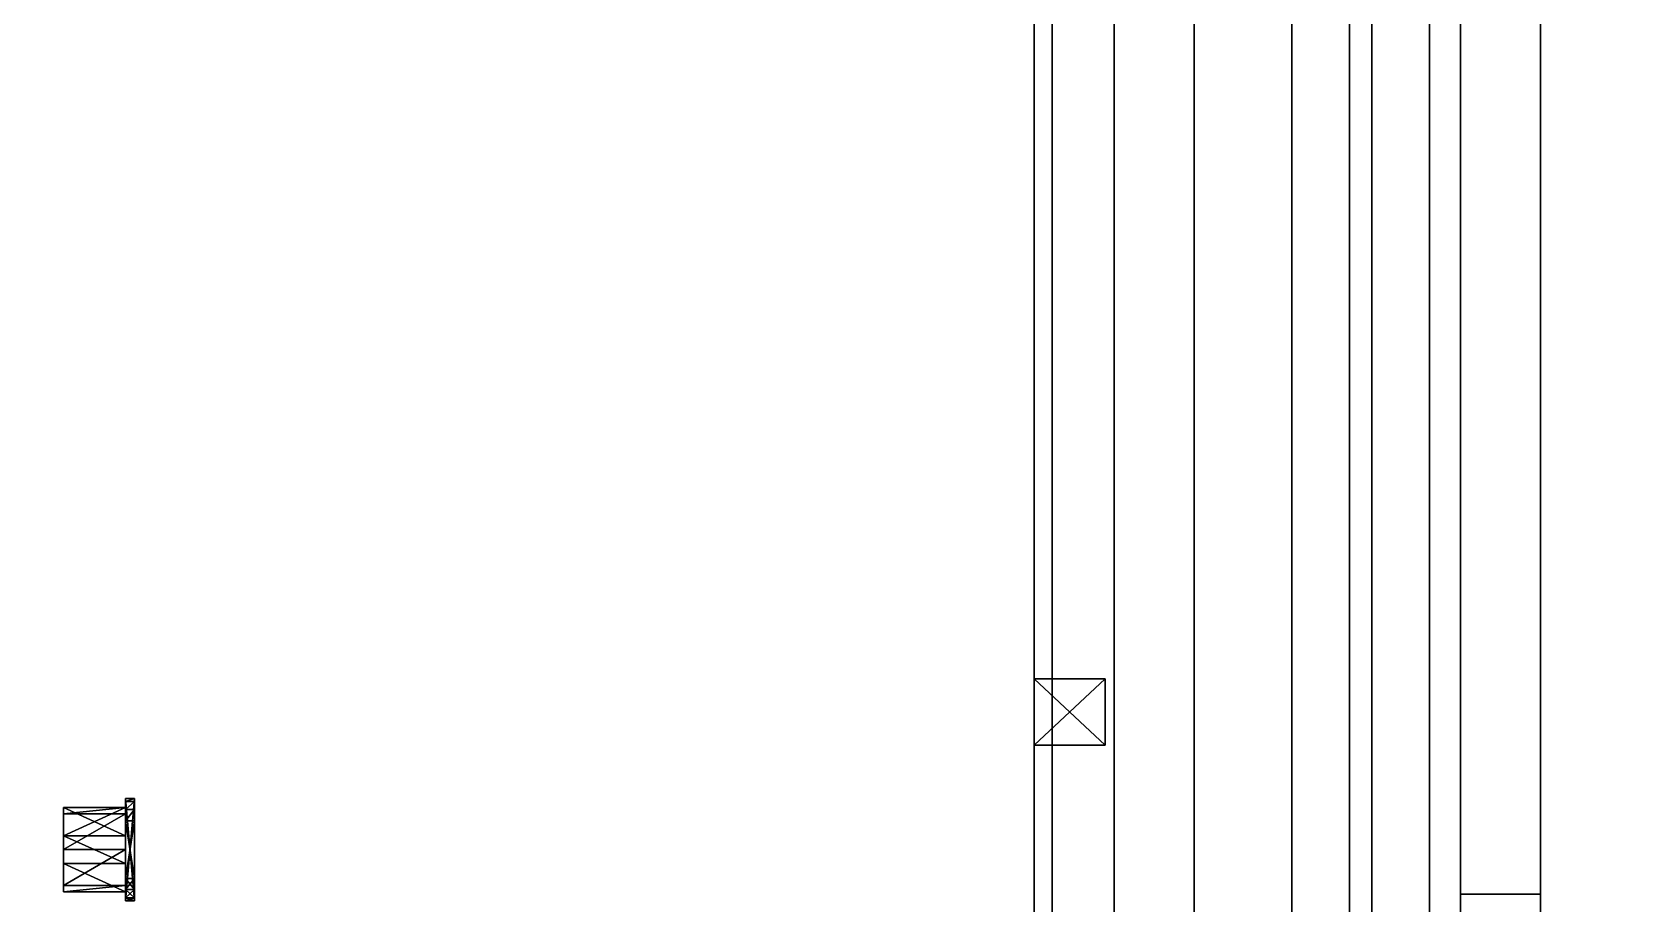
# Model space of a CAD drawing. Extents: x -100 to 4856, y -100 to 4830.
# Drawn here: x 248.2 to 608.6, y 1847.2 to 2043.7 of the extents above; entities that cross this region are included whole.
import ezdxf

# ---------------------------------------------------------------- set-up
doc = ezdxf.new("R2010")
doc.units = 0
for name, color, linetype in [('LAYER0', 7, 'CONTINUOUS'), ('LAYER148', 7, 'CONTINUOUS'), ('LAYER152', 7, 'CONTINUOUS'), ('LAYER163', 7, 'CONTINUOUS'), ('LAYER216', 7, 'CONTINUOUS'), ('LAYER225', 7, 'CONTINUOUS'), ('LAYER244', 7, 'CONTINUOUS'), ('LAYER253', 7, 'CONTINUOUS'), ('LAYER382', 9, 'CONTINUOUS'), ('LAYER433', 7, 'CONTINUOUS'), ('LAYER435', 7, 'CONTINUOUS'), ('LAYER438', 253, 'CONTINUOUS'), ('LAYER445', 7, 'CONTINUOUS'), ('LAYER458', 7, 'CONTINUOUS'), ('LAYER460', 7, 'CONTINUOUS'), ('LAYER463', 253, 'CONTINUOUS'), ('LAYER470', 7, 'CONTINUOUS'), ('LAYER483', 7, 'CONTINUOUS'), ('LAYER485', 7, 'CONTINUOUS'), ('LAYER488', 253, 'CONTINUOUS'), ('LAYER495', 7, 'CONTINUOUS'), ('LAYER508', 7, 'CONTINUOUS'), ('LAYER510', 7, 'CONTINUOUS'), ('LAYER513', 253, 'CONTINUOUS'), ('LAYER520', 7, 'CONTINUOUS'), ('LAYER640', 9, 'CONTINUOUS'), ('LAYER698', 9, 'CONTINUOUS')]:
    doc.layers.add(name, color=color, linetype=linetype)

msp = doc.modelspace()

# ---------------------------------------------------------------- linework, layer by layer
at = {"layer": 'LAYER0', "invisible_edges": 1}
for points in [[(4856, 4830, -5), (-100, -100, -5), (-100, 4830, -5), (4856, 4830, -5)], [(-100, -100, -5), (4856, 4830, -5), (4856, -100, -5), (-100, -100, -5)], [(4856, -100), (-100, 4830), (-100, -100), (4856, -100)], [(-100, 4830), (4856, -100), (4856, 4830), (-100, 4830)]]:
    msp.add_3dface(points, dxfattribs=at)
at = {"layer": 'LAYER148', "invisible_edges": 1}
for points in [[(20, 2238, 80), (570, 1458, 80), (20, 1458, 80), (20, 2238, 80)], [(570, 1458, 80), (20, 2238, 80), (570, 2238, 80), (570, 1458, 80)], [(570, 2238, 98), (20, 1458, 98), (570, 1458, 98), (570, 2238, 98)], [(20, 1458, 98), (570, 2238, 98), (20, 2238, 98), (20, 1458, 98)], [(570, 2238, 98), (570, 1458, 80), (570, 2238, 80), (570, 2238, 98)], [(570, 1458, 80), (570, 2238, 98), (570, 1458, 98), (570, 1458, 80)]]:
    msp.add_3dface(points, dxfattribs=at)
at = {"layer": 'LAYER152', "invisible_edges": 1}
for points in [[(532, 2238, 80), (532, 1458), (532, 1458, 80), (532, 2238, 80)], [(532, 1458), (532, 2238, 80), (532, 2238), (532, 1458)], [(550, 2238), (532, 1458), (532, 2238), (550, 2238)], [(532, 1458), (550, 2238), (550, 1458), (532, 1458)], [(550, 1458, 80), (532, 2238, 80), (532, 1458, 80), (550, 1458, 80)], [(532, 2238, 80), (550, 1458, 80), (550, 2238, 80), (532, 2238, 80)], [(550, 2238), (550, 1458, 80), (550, 1458), (550, 2238)], [(550, 1458, 80), (550, 2238), (550, 2238, 80), (550, 1458, 80)]]:
    msp.add_3dface(points, dxfattribs=at)
at = {"layer": 'LAYER163', "invisible_edges": 1}
for points in [[(20, 1458, 2539), (570, 2238, 2539), (20, 2238, 2539), (20, 1458, 2539)], [(570, 2238, 2539), (20, 1458, 2539), (570, 1458, 2539), (570, 2238, 2539)], [(570, 1458, 2521), (20, 2238, 2521), (570, 2238, 2521), (570, 1458, 2521)], [(20, 2238, 2521), (570, 1458, 2521), (20, 1458, 2521), (20, 2238, 2521)], [(570, 1458, 2521), (570, 2238, 2539), (570, 1458, 2539), (570, 1458, 2521)], [(570, 2238, 2539), (570, 1458, 2521), (570, 2238, 2521), (570, 2238, 2539)]]:
    msp.add_3dface(points, dxfattribs=at)
at = {"layer": 'LAYER216', "invisible_edges": 1}
for points in [[(44.6, 1458, 1984), (510, 2238, 1984), (44.6, 2238, 1984), (44.6, 1458, 1984)], [(510, 2238, 1984), (44.6, 1458, 1984), (510, 1458, 1984), (510, 2238, 1984)], [(510, 1458, 1966), (44.6, 2238, 1966), (510, 2238, 1966), (510, 1458, 1966)], [(44.6, 2238, 1966), (510, 1458, 1966), (44.6, 1458, 1966), (44.6, 2238, 1966)], [(510, 1458, 1966), (510, 2238, 1984), (510, 1458, 1984), (510, 1458, 1966)], [(510, 2238, 1984), (510, 1458, 1966), (510, 2238, 1966), (510, 2238, 1984)]]:
    msp.add_3dface(points, dxfattribs=at)
at = {"layer": 'LAYER225'}
for points in [[(269.3, 1848, 1995), (269.3, 1871, 1979), (269.3, 1871, 1995), (269.3, 1848, 1995)], [(269.3, 1848, 1979), (269.3, 1871, 1979), (269.3, 1848, 1995), (269.3, 1848, 1979)], [(271.29, 1871, 1995), (269.3, 1848, 1995), (271.29, 1848, 1995), (271.29, 1871, 1995)], [(269.3, 1871, 1995), (269.3, 1848, 1995), (271.29, 1871, 1995), (269.3, 1871, 1995)], [(271.29, 1871, 1979), (269.3, 1871, 1995), (271.29, 1871, 1995), (271.29, 1871, 1979)], [(269.3, 1871, 1979), (269.3, 1871, 1995), (271.29, 1871, 1979), (269.3, 1871, 1979)], [(269.3, 1871, 1995), (271.29, 1871, 1979), (269.3, 1871, 1979), (269.3, 1871, 1995)], [(271.29, 1871, 1995), (271.29, 1871, 1979), (269.3, 1871, 1995), (271.29, 1871, 1995)], [(271.29, 1848, 1995), (269.3, 1871, 1995), (271.29, 1871, 1995), (271.29, 1848, 1995)], [(269.3, 1848, 1995), (269.3, 1871, 1995), (271.29, 1848, 1995), (269.3, 1848, 1995)], [(269.3, 1870.33, 1976.5), (271.29, 1871, 1979), (271.29, 1870.33, 1976.5), (269.3, 1870.33, 1976.5)], [(269.3, 1871, 1979), (271.29, 1871, 1979), (269.3, 1870.33, 1976.5), (269.3, 1871, 1979)], [(269.3, 1848, 1979), (269.3, 1871, 1995), (269.3, 1871, 1979), (269.3, 1848, 1979)], [(269.3, 1848, 1995), (269.3, 1871, 1995), (269.3, 1848, 1979), (269.3, 1848, 1995)], [(269.3, 1848.67, 1976.5), (269.3, 1871, 1979), (269.3, 1870.33, 1976.5), (269.3, 1848.67, 1976.5)], [(269.3, 1848, 1979), (269.3, 1871, 1979), (269.3, 1848.67, 1976.5), (269.3, 1848, 1979)], [(269.3, 1870.33, 1976.5), (269.3, 1848, 1979), (269.3, 1871, 1979), (269.3, 1870.33, 1976.5)], [(271.29, 1871, 1979), (269.3, 1870.33, 1976.5), (271.29, 1870.33, 1976.5), (271.29, 1871, 1979)], [(269.3, 1871, 1979), (269.3, 1870.33, 1976.5), (271.29, 1871, 1979), (269.3, 1871, 1979)], [(271.29, 1848, 1995), (271.29, 1871, 1979), (271.29, 1871, 1995), (271.29, 1848, 1995)], [(271.29, 1848, 1979), (271.29, 1871, 1979), (271.29, 1848, 1995), (271.29, 1848, 1979)], [(271.29, 1871, 1979), (271.29, 1848, 1995), (271.29, 1848, 1979), (271.29, 1871, 1979)], [(271.29, 1871, 1995), (271.29, 1848, 1995), (271.29, 1871, 1979), (271.29, 1871, 1995)], [(271.29, 1871, 1979), (271.29, 1848.67, 1976.5), (271.29, 1870.33, 1976.5), (271.29, 1871, 1979)], [(271.29, 1848, 1979), (271.29, 1848.67, 1976.5), (271.29, 1871, 1979), (271.29, 1848, 1979)], [(271.29, 1870.33, 1976.5), (271.29, 1848, 1979), (271.29, 1871, 1979), (271.29, 1870.33, 1976.5)], [(255.3, 1867.583, 1979.613), (269.3, 1869.018, 1988.569), (269.3, 1867.583, 1979.613), (255.3, 1867.583, 1979.613)], [(255.3, 1869.018, 1988.569), (269.3, 1869.018, 1988.569), (255.3, 1867.583, 1979.613), (255.3, 1869.018, 1988.569)], [(255.3, 1859.5, 1995), (255.3, 1869.018, 1988.569), (255.3, 1859.5, 1988.5), (255.3, 1859.5, 1995)], [(255.3, 1862.623, 1995), (255.3, 1869.018, 1988.569), (255.3, 1859.5, 1995), (255.3, 1862.623, 1995)], [(269.3, 1869.018, 1988.569), (255.3, 1862.623, 1995), (269.3, 1862.623, 1995), (269.3, 1869.018, 1988.569)], [(255.3, 1869.018, 1988.569), (255.3, 1862.623, 1995), (269.3, 1869.018, 1988.569), (255.3, 1869.018, 1988.569)], [(255.3, 1869.018, 1988.569), (255.3, 1867.583, 1979.613), (255.3, 1859.5, 1988.5), (255.3, 1869.018, 1988.569)], [(269.3, 1869.018, 1988.569), (255.3, 1867.583, 1979.613), (269.3, 1867.583, 1979.613), (269.3, 1869.018, 1988.569)], [(255.3, 1869.018, 1988.569), (255.3, 1867.583, 1979.613), (269.3, 1869.018, 1988.569), (255.3, 1869.018, 1988.569)], [(269.3, 1862.623, 1995), (255.3, 1869.018, 1988.569), (269.3, 1869.018, 1988.569), (269.3, 1862.623, 1995)], [(255.3, 1862.623, 1995), (255.3, 1869.018, 1988.569), (269.3, 1862.623, 1995), (255.3, 1862.623, 1995)], [(255.3, 1869.018, 1988.569), (255.3, 1867.583, 1979.613), (255.3, 1859.5, 1988.5), (255.3, 1869.018, 1988.569)], [(255.3, 1859.5, 1995), (255.3, 1869.018, 1988.569), (255.3, 1859.5, 1988.5), (255.3, 1859.5, 1995)], [(255.3, 1862.623, 1995), (255.3, 1869.018, 1988.569), (255.3, 1859.5, 1995), (255.3, 1862.623, 1995)], [(255.3, 1859.5, 1982), (255.3, 1867.583, 1979.613), (255.3, 1859.5, 1975.5), (255.3, 1859.5, 1982)], [(255.3, 1859.5, 1975.5), (269.3, 1867.583, 1979.613), (269.3, 1859.5, 1975.5), (255.3, 1859.5, 1975.5)], [(255.3, 1867.583, 1979.613), (269.3, 1867.583, 1979.613), (255.3, 1859.5, 1975.5), (255.3, 1867.583, 1979.613)], [(255.3, 1859.5, 1988.5), (255.3, 1867.583, 1979.613), (255.3, 1859.5, 1982), (255.3, 1859.5, 1988.5)], [(269.3, 1867.583, 1979.613), (255.3, 1859.5, 1975.5), (269.3, 1859.5, 1975.5), (269.3, 1867.583, 1979.613)], [(255.3, 1867.583, 1979.613), (255.3, 1859.5, 1975.5), (269.3, 1867.583, 1979.613), (255.3, 1867.583, 1979.613)], [(255.3, 1867.583, 1979.613), (255.3, 1859.5, 1975.5), (255.3, 1859.5, 1982), (255.3, 1867.583, 1979.613)], [(255.3, 1859.5, 1988.5), (255.3, 1867.583, 1979.613), (255.3, 1859.5, 1982), (255.3, 1859.5, 1988.5)], [(269.3, 1868.5, 1974.67), (271.29, 1870.33, 1976.5), (271.29, 1868.5, 1974.67), (269.3, 1868.5, 1974.67)], [(269.3, 1870.33, 1976.5), (271.29, 1870.33, 1976.5), (269.3, 1868.5, 1974.67), (269.3, 1870.33, 1976.5)], [(269.3, 1850.5, 1974.67), (269.3, 1870.33, 1976.5), (269.3, 1868.5, 1974.67), (269.3, 1850.5, 1974.67)], [(269.3, 1848.67, 1976.5), (269.3, 1870.33, 1976.5), (269.3, 1850.5, 1974.67), (269.3, 1848.67, 1976.5)], [(269.3, 1848.67, 1976.5), (269.3, 1848, 1979), (269.3, 1870.33, 1976.5), (269.3, 1848.67, 1976.5)], [(269.3, 1868.5, 1974.67), (269.3, 1848.67, 1976.5), (269.3, 1870.33, 1976.5), (269.3, 1868.5, 1974.67)], [(271.29, 1870.33, 1976.5), (269.3, 1868.5, 1974.67), (271.29, 1868.5, 1974.67), (271.29, 1870.33, 1976.5)], [(269.3, 1870.33, 1976.5), (269.3, 1868.5, 1974.67), (271.29, 1870.33, 1976.5), (269.3, 1870.33, 1976.5)], [(269.3, 1866, 1974), (271.29, 1868.5, 1974.67), (271.29, 1866, 1974), (269.3, 1866, 1974)], [(269.3, 1868.5, 1974.67), (271.29, 1868.5, 1974.67), (269.3, 1866, 1974), (269.3, 1868.5, 1974.67)], [(269.3, 1853, 1974), (269.3, 1868.5, 1974.67), (269.3, 1866, 1974), (269.3, 1853, 1974)], [(269.3, 1850.5, 1974.67), (269.3, 1868.5, 1974.67), (269.3, 1853, 1974), (269.3, 1850.5, 1974.67)], [(269.3, 1850.5, 1974.67), (269.3, 1848.67, 1976.5), (269.3, 1868.5, 1974.67), (269.3, 1850.5, 1974.67)], [(269.3, 1866, 1974), (269.3, 1850.5, 1974.67), (269.3, 1868.5, 1974.67), (269.3, 1866, 1974)], [(271.29, 1868.5, 1974.67), (269.3, 1866, 1974), (271.29, 1866, 1974), (271.29, 1868.5, 1974.67)], [(269.3, 1868.5, 1974.67), (269.3, 1866, 1974), (271.29, 1868.5, 1974.67), (269.3, 1868.5, 1974.67)], [(271.29, 1870.33, 1976.5), (271.29, 1848.67, 1976.5), (271.29, 1868.5, 1974.67), (271.29, 1870.33, 1976.5)], [(271.29, 1848.67, 1976.5), (271.29, 1848, 1979), (271.29, 1870.33, 1976.5), (271.29, 1848.67, 1976.5)], [(271.29, 1868.5, 1974.67), (271.29, 1848.67, 1976.5), (271.29, 1870.33, 1976.5), (271.29, 1868.5, 1974.67)], [(271.29, 1868.5, 1974.67), (271.29, 1848.67, 1976.5), (271.29, 1850.5, 1974.67), (271.29, 1868.5, 1974.67)], [(271.29, 1868.5, 1974.67), (271.29, 1850.5, 1974.67), (271.29, 1866, 1974), (271.29, 1868.5, 1974.67)], [(271.29, 1850.5, 1974.67), (271.29, 1848.67, 1976.5), (271.29, 1868.5, 1974.67), (271.29, 1850.5, 1974.67)], [(271.29, 1866, 1974), (271.29, 1850.5, 1974.67), (271.29, 1868.5, 1974.67), (271.29, 1866, 1974)], [(269.3, 1853, 1974), (271.29, 1866, 1974), (269.3, 1866, 1974), (269.3, 1853, 1974)], [(271.29, 1853, 1974), (271.29, 1866, 1974), (269.3, 1853, 1974), (271.29, 1853, 1974)], [(271.29, 1853, 1974), (269.3, 1866, 1974), (271.29, 1866, 1974), (271.29, 1853, 1974)], [(269.3, 1853, 1974), (269.3, 1866, 1974), (271.29, 1853, 1974), (269.3, 1853, 1974)], [(269.3, 1853, 1974), (269.3, 1850.5, 1974.67), (269.3, 1866, 1974), (269.3, 1853, 1974)], [(271.29, 1866, 1974), (271.29, 1850.5, 1974.67), (271.29, 1853, 1974), (271.29, 1866, 1974)], [(271.29, 1853, 1974), (271.29, 1850.5, 1974.67), (271.29, 1866, 1974), (271.29, 1853, 1974)], [(255.3, 1862.623, 1995), (269.3, 1856.377, 1995), (269.3, 1862.623, 1995), (255.3, 1862.623, 1995)], [(255.3, 1856.377, 1995), (269.3, 1856.377, 1995), (255.3, 1862.623, 1995), (255.3, 1856.377, 1995)], [(269.3, 1856.377, 1995), (255.3, 1862.623, 1995), (269.3, 1862.623, 1995), (269.3, 1856.377, 1995)], [(255.3, 1856.377, 1995), (255.3, 1862.623, 1995), (269.3, 1856.377, 1995), (255.3, 1856.377, 1995)], [(271.3, 1862.42, 1984.092), (271.3, 1856.58, 1995), (271.3, 1856.58, 1984.092), (271.3, 1862.42, 1984.092)], [(271.3, 1862.42, 1995), (271.3, 1856.58, 1995), (271.3, 1862.42, 1984.092), (271.3, 1862.42, 1995)], [(255.3, 1851.417, 1979.613), (255.3, 1859.5, 1982), (255.3, 1859.5, 1975.5), (255.3, 1851.417, 1979.613)], [(255.3, 1849.982, 1988.569), (255.3, 1859.5, 1982), (255.3, 1851.417, 1979.613), (255.3, 1849.982, 1988.569)], [(255.3, 1859.5, 1988.5), (255.3, 1859.5, 1982), (255.3, 1849.982, 1988.569), (255.3, 1859.5, 1988.5)], [(255.3, 1856.377, 1995), (255.3, 1859.5, 1988.5), (255.3, 1849.982, 1988.569), (255.3, 1856.377, 1995)], [(255.3, 1859.5, 1995), (255.3, 1859.5, 1988.5), (255.3, 1856.377, 1995), (255.3, 1859.5, 1995)], [(269.3, 1859.5, 1975.5), (255.3, 1851.417, 1979.613), (255.3, 1859.5, 1975.5), (269.3, 1859.5, 1975.5)], [(269.3, 1851.417, 1979.613), (255.3, 1851.417, 1979.613), (269.3, 1859.5, 1975.5), (269.3, 1851.417, 1979.613)], [(269.3, 1859.5, 1975.5), (255.3, 1851.417, 1979.613), (269.3, 1851.417, 1979.613), (269.3, 1859.5, 1975.5)], [(255.3, 1859.5, 1975.5), (255.3, 1851.417, 1979.613), (269.3, 1859.5, 1975.5), (255.3, 1859.5, 1975.5)], [(255.3, 1851.417, 1979.613), (255.3, 1859.5, 1975.5), (255.3, 1859.5, 1982), (255.3, 1851.417, 1979.613)], [(255.3, 1859.5, 1988.5), (255.3, 1851.417, 1979.613), (255.3, 1859.5, 1982), (255.3, 1859.5, 1988.5)], [(255.3, 1849.982, 1988.569), (255.3, 1851.417, 1979.613), (255.3, 1859.5, 1988.5), (255.3, 1849.982, 1988.569)], [(255.3, 1859.5, 1995), (255.3, 1849.982, 1988.569), (255.3, 1859.5, 1988.5), (255.3, 1859.5, 1995)], [(255.3, 1856.377, 1995), (255.3, 1849.982, 1988.569), (255.3, 1859.5, 1995), (255.3, 1856.377, 1995)], [(269.3, 1849.982, 1988.569), (255.3, 1856.377, 1995), (255.3, 1849.982, 1988.569), (269.3, 1849.982, 1988.569)], [(269.3, 1856.377, 1995), (255.3, 1856.377, 1995), (269.3, 1849.982, 1988.569), (269.3, 1856.377, 1995)], [(269.3, 1849.982, 1988.569), (255.3, 1856.377, 1995), (269.3, 1856.377, 1995), (269.3, 1849.982, 1988.569)], [(255.3, 1849.982, 1988.569), (255.3, 1856.377, 1995), (269.3, 1849.982, 1988.569), (255.3, 1849.982, 1988.569)], [(271.29, 1853, 1974), (269.3, 1850.5, 1974.67), (269.3, 1853, 1974), (271.29, 1853, 1974)], [(271.29, 1850.5, 1974.67), (269.3, 1850.5, 1974.67), (271.29, 1853, 1974), (271.29, 1850.5, 1974.67)], [(271.29, 1850.5, 1974.67), (269.3, 1853, 1974), (271.29, 1853, 1974), (271.29, 1850.5, 1974.67)], [(269.3, 1850.5, 1974.67), (269.3, 1853, 1974), (271.29, 1850.5, 1974.67), (269.3, 1850.5, 1974.67)], [(269.3, 1851.417, 1979.613), (255.3, 1849.982, 1988.569), (255.3, 1851.417, 1979.613), (269.3, 1851.417, 1979.613)], [(269.3, 1849.982, 1988.569), (255.3, 1849.982, 1988.569), (269.3, 1851.417, 1979.613), (269.3, 1849.982, 1988.569)], [(269.3, 1851.417, 1979.613), (255.3, 1849.982, 1988.569), (269.3, 1849.982, 1988.569), (269.3, 1851.417, 1979.613)], [(255.3, 1851.417, 1979.613), (255.3, 1849.982, 1988.569), (269.3, 1851.417, 1979.613), (255.3, 1851.417, 1979.613)], [(271.29, 1850.5, 1974.67), (269.3, 1848.67, 1976.5), (269.3, 1850.5, 1974.67), (271.29, 1850.5, 1974.67)], [(271.29, 1848.67, 1976.5), (269.3, 1848.67, 1976.5), (271.29, 1850.5, 1974.67), (271.29, 1848.67, 1976.5)], [(271.29, 1848.67, 1976.5), (269.3, 1850.5, 1974.67), (271.29, 1850.5, 1974.67), (271.29, 1848.67, 1976.5)], [(269.3, 1848.67, 1976.5), (269.3, 1850.5, 1974.67), (271.29, 1848.67, 1976.5), (269.3, 1848.67, 1976.5)], [(271.29, 1848.67, 1976.5), (269.3, 1848, 1979), (269.3, 1848.67, 1976.5), (271.29, 1848.67, 1976.5)], [(271.29, 1848, 1979), (269.3, 1848, 1979), (271.29, 1848.67, 1976.5), (271.29, 1848, 1979)], [(271.29, 1848, 1979), (269.3, 1848.67, 1976.5), (271.29, 1848.67, 1976.5), (271.29, 1848, 1979)], [(269.3, 1848, 1979), (269.3, 1848.67, 1976.5), (271.29, 1848, 1979), (269.3, 1848, 1979)], [(269.3, 1848, 1979), (271.29, 1848, 1995), (271.29, 1848, 1979), (269.3, 1848, 1979)], [(269.3, 1848, 1995), (271.29, 1848, 1995), (269.3, 1848, 1979), (269.3, 1848, 1995)], [(271.29, 1848, 1995), (269.3, 1848, 1979), (271.29, 1848, 1979), (271.29, 1848, 1995)], [(269.3, 1848, 1995), (269.3, 1848, 1979), (271.29, 1848, 1995), (269.3, 1848, 1995)]]:
    msp.add_3dface(points, dxfattribs=at)
at = {"layer": 'LAYER244', "invisible_edges": 1}
for points in [[(44.6, 1458, 866), (510, 2238, 866), (44.6, 2238, 866), (44.6, 1458, 866)], [(510, 2238, 866), (44.6, 1458, 866), (510, 1458, 866), (510, 2238, 866)], [(510, 1458, 848), (44.6, 2238, 848), (510, 2238, 848), (510, 1458, 848)], [(44.6, 2238, 848), (510, 1458, 848), (44.6, 1458, 848), (44.6, 2238, 848)], [(510, 1458, 848), (510, 2238, 866), (510, 1458, 866), (510, 1458, 848)], [(510, 2238, 866), (510, 1458, 848), (510, 2238, 848), (510, 2238, 866)]]:
    msp.add_3dface(points, dxfattribs=at)
at = {"layer": 'LAYER253'}
for points in [[(269.3, 1848, 877), (269.3, 1871, 861), (269.3, 1871, 877), (269.3, 1848, 877)], [(269.3, 1848, 861), (269.3, 1871, 861), (269.3, 1848, 877), (269.3, 1848, 861)], [(271.29, 1871, 877), (269.3, 1848, 877), (271.29, 1848, 877), (271.29, 1871, 877)], [(269.3, 1871, 877), (269.3, 1848, 877), (271.29, 1871, 877), (269.3, 1871, 877)], [(271.29, 1871, 861), (269.3, 1871, 877), (271.29, 1871, 877), (271.29, 1871, 861)], [(269.3, 1871, 861), (269.3, 1871, 877), (271.29, 1871, 861), (269.3, 1871, 861)], [(269.3, 1871, 877), (271.29, 1871, 861), (269.3, 1871, 861), (269.3, 1871, 877)], [(271.29, 1871, 877), (271.29, 1871, 861), (269.3, 1871, 877), (271.29, 1871, 877)], [(271.29, 1848, 877), (269.3, 1871, 877), (271.29, 1871, 877), (271.29, 1848, 877)], [(269.3, 1848, 877), (269.3, 1871, 877), (271.29, 1848, 877), (269.3, 1848, 877)], [(269.3, 1870.33, 858.5), (271.29, 1871, 861), (271.29, 1870.33, 858.5), (269.3, 1870.33, 858.5)], [(269.3, 1871, 861), (271.29, 1871, 861), (269.3, 1870.33, 858.5), (269.3, 1871, 861)], [(269.3, 1848, 861), (269.3, 1871, 877), (269.3, 1871, 861), (269.3, 1848, 861)], [(269.3, 1848, 877), (269.3, 1871, 877), (269.3, 1848, 861), (269.3, 1848, 877)], [(269.3, 1848.67, 858.5), (269.3, 1871, 861), (269.3, 1870.33, 858.5), (269.3, 1848.67, 858.5)], [(269.3, 1848, 861), (269.3, 1871, 861), (269.3, 1848.67, 858.5), (269.3, 1848, 861)], [(269.3, 1870.33, 858.5), (269.3, 1848, 861), (269.3, 1871, 861), (269.3, 1870.33, 858.5)], [(271.29, 1871, 861), (269.3, 1870.33, 858.5), (271.29, 1870.33, 858.5), (271.29, 1871, 861)], [(269.3, 1871, 861), (269.3, 1870.33, 858.5), (271.29, 1871, 861), (269.3, 1871, 861)], [(271.29, 1848, 877), (271.29, 1871, 861), (271.29, 1871, 877), (271.29, 1848, 877)], [(271.29, 1848, 861), (271.29, 1871, 861), (271.29, 1848, 877), (271.29, 1848, 861)], [(271.29, 1871, 861), (271.29, 1848, 877), (271.29, 1848, 861), (271.29, 1871, 861)], [(271.29, 1871, 877), (271.29, 1848, 877), (271.29, 1871, 861), (271.29, 1871, 877)], [(271.29, 1871, 861), (271.29, 1848.67, 858.5), (271.29, 1870.33, 858.5), (271.29, 1871, 861)], [(271.29, 1848, 861), (271.29, 1848.67, 858.5), (271.29, 1871, 861), (271.29, 1848, 861)], [(271.29, 1870.33, 858.5), (271.29, 1848, 861), (271.29, 1871, 861), (271.29, 1870.33, 858.5)], [(255.3, 1867.583, 861.613), (269.3, 1869.018, 870.5686), (269.3, 1867.583, 861.613), (255.3, 1867.583, 861.613)], [(255.3, 1869.018, 870.5686), (269.3, 1869.018, 870.5686), (255.3, 1867.583, 861.613), (255.3, 1869.018, 870.5686)], [(255.3, 1859.5, 877), (255.3, 1869.018, 870.5686), (255.3, 1859.5, 870.5), (255.3, 1859.5, 877)], [(255.3, 1862.623, 877), (255.3, 1869.018, 870.5686), (255.3, 1859.5, 877), (255.3, 1862.623, 877)], [(269.3, 1869.018, 870.5686), (255.3, 1862.623, 877), (269.3, 1862.623, 877), (269.3, 1869.018, 870.5686)], [(255.3, 1869.018, 870.5686), (255.3, 1862.623, 877), (269.3, 1869.018, 870.5686), (255.3, 1869.018, 870.5686)], [(255.3, 1869.018, 870.5686), (255.3, 1867.583, 861.613), (255.3, 1859.5, 870.5), (255.3, 1869.018, 870.5686)], [(269.3, 1869.018, 870.5686), (255.3, 1867.583, 861.613), (269.3, 1867.583, 861.613), (269.3, 1869.018, 870.5686)], [(255.3, 1869.018, 870.5686), (255.3, 1867.583, 861.613), (269.3, 1869.018, 870.5686), (255.3, 1869.018, 870.5686)], [(269.3, 1862.623, 877), (255.3, 1869.018, 870.5686), (269.3, 1869.018, 870.5686), (269.3, 1862.623, 877)], [(255.3, 1862.623, 877), (255.3, 1869.018, 870.5686), (269.3, 1862.623, 877), (255.3, 1862.623, 877)], [(255.3, 1869.018, 870.5686), (255.3, 1867.583, 861.613), (255.3, 1859.5, 870.5), (255.3, 1869.018, 870.5686)], [(255.3, 1859.5, 877), (255.3, 1869.018, 870.5686), (255.3, 1859.5, 870.5), (255.3, 1859.5, 877)], [(255.3, 1862.623, 877), (255.3, 1869.018, 870.5686), (255.3, 1859.5, 877), (255.3, 1862.623, 877)], [(255.3, 1859.5, 864), (255.3, 1867.583, 861.613), (255.3, 1859.5, 857.5), (255.3, 1859.5, 864)], [(255.3, 1859.5, 857.5), (269.3, 1867.583, 861.613), (269.3, 1859.5, 857.5), (255.3, 1859.5, 857.5)], [(255.3, 1867.583, 861.613), (269.3, 1867.583, 861.613), (255.3, 1859.5, 857.5), (255.3, 1867.583, 861.613)], [(255.3, 1859.5, 870.5), (255.3, 1867.583, 861.613), (255.3, 1859.5, 864), (255.3, 1859.5, 870.5)], [(269.3, 1867.583, 861.613), (255.3, 1859.5, 857.5), (269.3, 1859.5, 857.5), (269.3, 1867.583, 861.613)], [(255.3, 1867.583, 861.613), (255.3, 1859.5, 857.5), (269.3, 1867.583, 861.613), (255.3, 1867.583, 861.613)], [(255.3, 1867.583, 861.613), (255.3, 1859.5, 857.5), (255.3, 1859.5, 864), (255.3, 1867.583, 861.613)], [(255.3, 1859.5, 870.5), (255.3, 1867.583, 861.613), (255.3, 1859.5, 864), (255.3, 1859.5, 870.5)], [(269.3, 1868.5, 856.6699), (271.29, 1870.33, 858.5), (271.29, 1868.5, 856.6699), (269.3, 1868.5, 856.6699)], [(269.3, 1870.33, 858.5), (271.29, 1870.33, 858.5), (269.3, 1868.5, 856.6699), (269.3, 1870.33, 858.5)], [(269.3, 1850.5, 856.6699), (269.3, 1870.33, 858.5), (269.3, 1868.5, 856.6699), (269.3, 1850.5, 856.6699)], [(269.3, 1848.67, 858.5), (269.3, 1870.33, 858.5), (269.3, 1850.5, 856.6699), (269.3, 1848.67, 858.5)], [(269.3, 1848.67, 858.5), (269.3, 1848, 861), (269.3, 1870.33, 858.5), (269.3, 1848.67, 858.5)], [(269.3, 1868.5, 856.6699), (269.3, 1848.67, 858.5), (269.3, 1870.33, 858.5), (269.3, 1868.5, 856.6699)], [(271.29, 1870.33, 858.5), (269.3, 1868.5, 856.6699), (271.29, 1868.5, 856.6699), (271.29, 1870.33, 858.5)], [(269.3, 1870.33, 858.5), (269.3, 1868.5, 856.6699), (271.29, 1870.33, 858.5), (269.3, 1870.33, 858.5)], [(269.3, 1866, 856), (271.29, 1868.5, 856.6699), (271.29, 1866, 856), (269.3, 1866, 856)], [(269.3, 1868.5, 856.6699), (271.29, 1868.5, 856.6699), (269.3, 1866, 856), (269.3, 1868.5, 856.6699)], [(269.3, 1853, 856), (269.3, 1868.5, 856.6699), (269.3, 1866, 856), (269.3, 1853, 856)], [(269.3, 1850.5, 856.6699), (269.3, 1868.5, 856.6699), (269.3, 1853, 856), (269.3, 1850.5, 856.6699)], [(269.3, 1850.5, 856.6699), (269.3, 1848.67, 858.5), (269.3, 1868.5, 856.6699), (269.3, 1850.5, 856.6699)], [(269.3, 1866, 856), (269.3, 1850.5, 856.6699), (269.3, 1868.5, 856.6699), (269.3, 1866, 856)], [(271.29, 1868.5, 856.6699), (269.3, 1866, 856), (271.29, 1866, 856), (271.29, 1868.5, 856.6699)], [(269.3, 1868.5, 856.6699), (269.3, 1866, 856), (271.29, 1868.5, 856.6699), (269.3, 1868.5, 856.6699)], [(271.29, 1870.33, 858.5), (271.29, 1848.67, 858.5), (271.29, 1868.5, 856.6699), (271.29, 1870.33, 858.5)], [(271.29, 1848.67, 858.5), (271.29, 1848, 861), (271.29, 1870.33, 858.5), (271.29, 1848.67, 858.5)], [(271.29, 1868.5, 856.6699), (271.29, 1848.67, 858.5), (271.29, 1870.33, 858.5), (271.29, 1868.5, 856.6699)], [(271.29, 1868.5, 856.6699), (271.29, 1848.67, 858.5), (271.29, 1850.5, 856.6699), (271.29, 1868.5, 856.6699)], [(271.29, 1868.5, 856.6699), (271.29, 1850.5, 856.6699), (271.29, 1866, 856), (271.29, 1868.5, 856.6699)], [(271.29, 1850.5, 856.6699), (271.29, 1848.67, 858.5), (271.29, 1868.5, 856.6699), (271.29, 1850.5, 856.6699)], [(271.29, 1866, 856), (271.29, 1850.5, 856.6699), (271.29, 1868.5, 856.6699), (271.29, 1866, 856)], [(269.3, 1853, 856), (271.29, 1866, 856), (269.3, 1866, 856), (269.3, 1853, 856)], [(271.29, 1853, 856), (271.29, 1866, 856), (269.3, 1853, 856), (271.29, 1853, 856)], [(271.29, 1853, 856), (269.3, 1866, 856), (271.29, 1866, 856), (271.29, 1853, 856)], [(269.3, 1853, 856), (269.3, 1866, 856), (271.29, 1853, 856), (269.3, 1853, 856)], [(269.3, 1853, 856), (269.3, 1850.5, 856.6699), (269.3, 1866, 856), (269.3, 1853, 856)], [(271.29, 1866, 856), (271.29, 1850.5, 856.6699), (271.29, 1853, 856), (271.29, 1866, 856)], [(271.29, 1853, 856), (271.29, 1850.5, 856.6699), (271.29, 1866, 856), (271.29, 1853, 856)], [(255.3, 1862.623, 877), (269.3, 1856.377, 877), (269.3, 1862.623, 877), (255.3, 1862.623, 877)], [(255.3, 1856.377, 877), (269.3, 1856.377, 877), (255.3, 1862.623, 877), (255.3, 1856.377, 877)], [(269.3, 1856.377, 877), (255.3, 1862.623, 877), (269.3, 1862.623, 877), (269.3, 1856.377, 877)], [(255.3, 1856.377, 877), (255.3, 1862.623, 877), (269.3, 1856.377, 877), (255.3, 1856.377, 877)], [(271.3, 1862.42, 866.0916), (271.3, 1856.58, 877), (271.3, 1856.58, 866.0916), (271.3, 1862.42, 866.0916)], [(271.3, 1862.42, 877), (271.3, 1856.58, 877), (271.3, 1862.42, 866.0916), (271.3, 1862.42, 877)], [(255.3, 1851.417, 861.613), (255.3, 1859.5, 864), (255.3, 1859.5, 857.5), (255.3, 1851.417, 861.613)], [(255.3, 1849.982, 870.5686), (255.3, 1859.5, 864), (255.3, 1851.417, 861.613), (255.3, 1849.982, 870.5686)], [(255.3, 1859.5, 870.5), (255.3, 1859.5, 864), (255.3, 1849.982, 870.5686), (255.3, 1859.5, 870.5)], [(255.3, 1856.377, 877), (255.3, 1859.5, 870.5), (255.3, 1849.982, 870.5686), (255.3, 1856.377, 877)], [(255.3, 1859.5, 877), (255.3, 1859.5, 870.5), (255.3, 1856.377, 877), (255.3, 1859.5, 877)], [(269.3, 1859.5, 857.5), (255.3, 1851.417, 861.613), (255.3, 1859.5, 857.5), (269.3, 1859.5, 857.5)], [(269.3, 1851.417, 861.613), (255.3, 1851.417, 861.613), (269.3, 1859.5, 857.5), (269.3, 1851.417, 861.613)], [(269.3, 1859.5, 857.5), (255.3, 1851.417, 861.613), (269.3, 1851.417, 861.613), (269.3, 1859.5, 857.5)], [(255.3, 1859.5, 857.5), (255.3, 1851.417, 861.613), (269.3, 1859.5, 857.5), (255.3, 1859.5, 857.5)], [(255.3, 1851.417, 861.613), (255.3, 1859.5, 857.5), (255.3, 1859.5, 864), (255.3, 1851.417, 861.613)], [(255.3, 1859.5, 870.5), (255.3, 1851.417, 861.613), (255.3, 1859.5, 864), (255.3, 1859.5, 870.5)], [(255.3, 1849.982, 870.5686), (255.3, 1851.417, 861.613), (255.3, 1859.5, 870.5), (255.3, 1849.982, 870.5686)], [(255.3, 1859.5, 877), (255.3, 1849.982, 870.5686), (255.3, 1859.5, 870.5), (255.3, 1859.5, 877)], [(255.3, 1856.377, 877), (255.3, 1849.982, 870.5686), (255.3, 1859.5, 877), (255.3, 1856.377, 877)], [(269.3, 1849.982, 870.5686), (255.3, 1856.377, 877), (255.3, 1849.982, 870.5686), (269.3, 1849.982, 870.5686)], [(269.3, 1856.377, 877), (255.3, 1856.377, 877), (269.3, 1849.982, 870.5686), (269.3, 1856.377, 877)], [(269.3, 1849.982, 870.5686), (255.3, 1856.377, 877), (269.3, 1856.377, 877), (269.3, 1849.982, 870.5686)], [(255.3, 1849.982, 870.5686), (255.3, 1856.377, 877), (269.3, 1849.982, 870.5686), (255.3, 1849.982, 870.5686)], [(271.29, 1853, 856), (269.3, 1850.5, 856.6699), (269.3, 1853, 856), (271.29, 1853, 856)], [(271.29, 1850.5, 856.6699), (269.3, 1850.5, 856.6699), (271.29, 1853, 856), (271.29, 1850.5, 856.6699)], [(271.29, 1850.5, 856.6699), (269.3, 1853, 856), (271.29, 1853, 856), (271.29, 1850.5, 856.6699)], [(269.3, 1850.5, 856.6699), (269.3, 1853, 856), (271.29, 1850.5, 856.6699), (269.3, 1850.5, 856.6699)], [(269.3, 1851.417, 861.613), (255.3, 1849.982, 870.5686), (255.3, 1851.417, 861.613), (269.3, 1851.417, 861.613)], [(269.3, 1849.982, 870.5686), (255.3, 1849.982, 870.5686), (269.3, 1851.417, 861.613), (269.3, 1849.982, 870.5686)], [(269.3, 1851.417, 861.613), (255.3, 1849.982, 870.5686), (269.3, 1849.982, 870.5686), (269.3, 1851.417, 861.613)], [(255.3, 1851.417, 861.613), (255.3, 1849.982, 870.5686), (269.3, 1851.417, 861.613), (255.3, 1851.417, 861.613)], [(271.29, 1850.5, 856.6699), (269.3, 1848.67, 858.5), (269.3, 1850.5, 856.6699), (271.29, 1850.5, 856.6699)], [(271.29, 1848.67, 858.5), (269.3, 1848.67, 858.5), (271.29, 1850.5, 856.6699), (271.29, 1848.67, 858.5)], [(271.29, 1848.67, 858.5), (269.3, 1850.5, 856.6699), (271.29, 1850.5, 856.6699), (271.29, 1848.67, 858.5)], [(269.3, 1848.67, 858.5), (269.3, 1850.5, 856.6699), (271.29, 1848.67, 858.5), (269.3, 1848.67, 858.5)], [(271.29, 1848.67, 858.5), (269.3, 1848, 861), (269.3, 1848.67, 858.5), (271.29, 1848.67, 858.5)], [(271.29, 1848, 861), (269.3, 1848, 861), (271.29, 1848.67, 858.5), (271.29, 1848, 861)], [(271.29, 1848, 861), (269.3, 1848.67, 858.5), (271.29, 1848.67, 858.5), (271.29, 1848, 861)], [(269.3, 1848, 861), (269.3, 1848.67, 858.5), (271.29, 1848, 861), (269.3, 1848, 861)], [(269.3, 1848, 861), (271.29, 1848, 877), (271.29, 1848, 861), (269.3, 1848, 861)], [(269.3, 1848, 877), (271.29, 1848, 877), (269.3, 1848, 861), (269.3, 1848, 877)], [(271.29, 1848, 877), (269.3, 1848, 861), (271.29, 1848, 861), (271.29, 1848, 877)], [(269.3, 1848, 877), (269.3, 1848, 861), (271.29, 1848, 877), (269.3, 1848, 877)]]:
    msp.add_3dface(points, dxfattribs=at)
at = {"layer": 'LAYER382', "invisible_edges": 1}
for points in [[(570, 1849.5, 2537), (570, 2245.5, 83), (570, 1849.5, 83), (570, 1849.5, 2537)], [(570, 2245.5, 83), (570, 1849.5, 2537), (570, 2245.5, 2537), (570, 2245.5, 83)], [(588, 1849.5, 83), (570, 2245.5, 83), (588, 2245.5, 83), (588, 1849.5, 83)], [(570, 2245.5, 83), (588, 1849.5, 83), (570, 1849.5, 83), (570, 2245.5, 83)], [(570, 1849.5, 2537), (588, 2245.5, 2537), (570, 2245.5, 2537), (570, 1849.5, 2537)], [(588, 2245.5, 2537), (570, 1849.5, 2537), (588, 1849.5, 2537), (588, 2245.5, 2537)], [(588, 2245.5, 2537), (588, 1849.5, 83), (588, 2245.5, 83), (588, 2245.5, 2537)], [(588, 1849.5, 83), (588, 2245.5, 2537), (588, 1849.5, 2537), (588, 1849.5, 83)], [(588, 1849.5, 83), (570, 1849.5, 2537), (570, 1849.5, 83), (588, 1849.5, 83)], [(570, 1849.5, 2537), (588, 1849.5, 83), (588, 1849.5, 2537), (570, 1849.5, 2537)]]:
    msp.add_3dface(points, dxfattribs=at)
at = {"layer": 'LAYER433', "invisible_edges": 1}
for points in [[(492, 1496, 259.75), (492, 2200, 101), (492, 1496, 101), (492, 1496, 259.75)], [(492, 2200, 101), (492, 1496, 259.75), (492, 2200, 259.75), (492, 2200, 101)], [(510, 1496, 101), (492, 2200, 101), (510, 2200, 101), (510, 1496, 101)], [(492, 2200, 101), (510, 1496, 101), (492, 1496, 101), (492, 2200, 101)], [(492, 1496, 259.75), (510, 2200, 259.75), (492, 2200, 259.75), (492, 1496, 259.75)], [(510, 2200, 259.75), (492, 1496, 259.75), (510, 1496, 259.75), (510, 2200, 259.75)], [(510, 2200, 259.75), (510, 1496, 101), (510, 2200, 101), (510, 2200, 259.75)], [(510, 1496, 101), (510, 2200, 259.75), (510, 1496, 259.75), (510, 1496, 101)]]:
    msp.add_3dface(points, dxfattribs=at)
at = {"layer": 'LAYER435', "invisible_edges": 1}
for points in [[(474, 1525, 108), (492, 2171, 108), (492, 1525, 108), (474, 1525, 108)], [(492, 2171, 108), (474, 1525, 108), (474, 2171, 108), (492, 2171, 108)], [(474, 2171, 237.75), (492, 1525, 237.75), (492, 2171, 237.75), (474, 2171, 237.75)], [(492, 1525, 237.75), (474, 2171, 237.75), (474, 1525, 237.75), (492, 1525, 237.75)], [(474, 1525, 108), (474, 2171, 237.75), (474, 2171, 108), (474, 1525, 108)], [(474, 2171, 237.75), (474, 1525, 108), (474, 1525, 237.75), (474, 2171, 237.75)], [(492, 1525, 237.75), (492, 2171, 108), (492, 2171, 237.75), (492, 1525, 237.75)], [(492, 2171, 108), (492, 1525, 237.75), (492, 1525, 108), (492, 2171, 108)]]:
    msp.add_3dface(points, dxfattribs=at)
at = {"layer": 'LAYER438'}
for points in [[(490, 1898, 157.875), (490, 1883, 157.875), (474, 1898, 157.875), (490, 1898, 157.875)], [(474, 1898, 157.875), (490, 1883, 157.875), (474, 1883, 157.875), (474, 1898, 157.875)], [(474, 1898, 157.875), (474, 1883, 157.875), (474, 1898, 172.875), (474, 1898, 157.875)], [(474, 1898, 172.875), (474, 1883, 157.875), (474, 1883, 172.875), (474, 1898, 172.875)], [(474, 1898, 172.875), (474, 1883, 172.875), (490, 1898, 172.875), (474, 1898, 172.875)], [(490, 1898, 172.875), (474, 1883, 172.875), (490, 1883, 172.875), (490, 1898, 172.875)], [(474, 1898, 157.875), (474, 1898, 172.875), (490, 1898, 157.875), (474, 1898, 157.875)], [(490, 1898, 157.875), (474, 1898, 172.875), (490, 1898, 172.875), (490, 1898, 157.875)], [(490, 1898, 157.875), (490, 1898, 172.875), (490, 1883, 157.875), (490, 1898, 157.875)], [(490, 1883, 157.875), (490, 1898, 172.875), (490, 1883, 172.875), (490, 1883, 157.875)], [(490, 1883, 157.875), (490, 1883, 172.875), (474, 1883, 157.875), (490, 1883, 157.875)], [(474, 1883, 157.875), (490, 1883, 172.875), (474, 1883, 172.875), (474, 1883, 157.875)]]:
    msp.add_3dface(points, dxfattribs=at)
at = {"layer": 'LAYER445', "invisible_edges": 1}
for points in [[(106, 2175, 121.5), (478, 1521, 121.5), (106, 1521, 121.5), (106, 2175, 121.5)], [(478, 1521, 121.5), (106, 2175, 121.5), (478, 2175, 121.5), (478, 1521, 121.5)], [(478, 2175, 127.5), (106, 1521, 127.5), (478, 1521, 127.5), (478, 2175, 127.5)], [(106, 1521, 127.5), (478, 2175, 127.5), (106, 2175, 127.5), (106, 1521, 127.5)], [(478, 2175, 127.5), (478, 1521, 121.5), (478, 2175, 121.5), (478, 2175, 127.5)], [(478, 1521, 121.5), (478, 2175, 127.5), (478, 1521, 127.5), (478, 1521, 121.5)]]:
    msp.add_3dface(points, dxfattribs=at)
at = {"layer": 'LAYER458', "invisible_edges": 1}
for points in [[(492, 1496, 446.5), (492, 2200, 287.75), (492, 1496, 287.75), (492, 1496, 446.5)], [(492, 2200, 287.75), (492, 1496, 446.5), (492, 2200, 446.5), (492, 2200, 287.75)], [(510, 1496, 287.75), (492, 2200, 287.75), (510, 2200, 287.75), (510, 1496, 287.75)], [(492, 2200, 287.75), (510, 1496, 287.75), (492, 1496, 287.75), (492, 2200, 287.75)], [(492, 1496, 446.5), (510, 2200, 446.5), (492, 2200, 446.5), (492, 1496, 446.5)], [(510, 2200, 446.5), (492, 1496, 446.5), (510, 1496, 446.5), (510, 2200, 446.5)], [(510, 2200, 446.5), (510, 1496, 287.75), (510, 2200, 287.75), (510, 2200, 446.5)], [(510, 1496, 287.75), (510, 2200, 446.5), (510, 1496, 446.5), (510, 1496, 287.75)]]:
    msp.add_3dface(points, dxfattribs=at)
at = {"layer": 'LAYER460', "invisible_edges": 1}
for points in [[(474, 1525, 294.75), (492, 2171, 294.75), (492, 1525, 294.75), (474, 1525, 294.75)], [(492, 2171, 294.75), (474, 1525, 294.75), (474, 2171, 294.75), (492, 2171, 294.75)], [(474, 2171, 424.5), (492, 1525, 424.5), (492, 2171, 424.5), (474, 2171, 424.5)], [(492, 1525, 424.5), (474, 2171, 424.5), (474, 1525, 424.5), (492, 1525, 424.5)], [(474, 1525, 294.75), (474, 2171, 424.5), (474, 2171, 294.75), (474, 1525, 294.75)], [(474, 2171, 424.5), (474, 1525, 294.75), (474, 1525, 424.5), (474, 2171, 424.5)], [(492, 1525, 424.5), (492, 2171, 294.75), (492, 2171, 424.5), (492, 1525, 424.5)], [(492, 2171, 294.75), (492, 1525, 424.5), (492, 1525, 294.75), (492, 2171, 294.75)]]:
    msp.add_3dface(points, dxfattribs=at)
at = {"layer": 'LAYER463'}
for points in [[(490, 1898, 344.625), (490, 1883, 344.625), (474, 1898, 344.625), (490, 1898, 344.625)], [(474, 1898, 344.625), (490, 1883, 344.625), (474, 1883, 344.625), (474, 1898, 344.625)], [(474, 1898, 344.625), (474, 1883, 344.625), (474, 1898, 359.625), (474, 1898, 344.625)], [(474, 1898, 359.625), (474, 1883, 344.625), (474, 1883, 359.625), (474, 1898, 359.625)], [(474, 1898, 359.625), (474, 1883, 359.625), (490, 1898, 359.625), (474, 1898, 359.625)], [(490, 1898, 359.625), (474, 1883, 359.625), (490, 1883, 359.625), (490, 1898, 359.625)], [(474, 1898, 344.625), (474, 1898, 359.625), (490, 1898, 344.625), (474, 1898, 344.625)], [(490, 1898, 344.625), (474, 1898, 359.625), (490, 1898, 359.625), (490, 1898, 344.625)], [(490, 1898, 344.625), (490, 1898, 359.625), (490, 1883, 344.625), (490, 1898, 344.625)], [(490, 1883, 344.625), (490, 1898, 359.625), (490, 1883, 359.625), (490, 1883, 344.625)], [(490, 1883, 344.625), (490, 1883, 359.625), (474, 1883, 344.625), (490, 1883, 344.625)], [(474, 1883, 344.625), (490, 1883, 359.625), (474, 1883, 359.625), (474, 1883, 344.625)]]:
    msp.add_3dface(points, dxfattribs=at)
at = {"layer": 'LAYER470', "invisible_edges": 1}
for points in [[(106, 2175, 308.25), (478, 1521, 308.25), (106, 1521, 308.25), (106, 2175, 308.25)], [(478, 1521, 308.25), (106, 2175, 308.25), (478, 2175, 308.25), (478, 1521, 308.25)], [(478, 2175, 314.25), (106, 1521, 314.25), (478, 1521, 314.25), (478, 2175, 314.25)], [(106, 1521, 314.25), (478, 2175, 314.25), (106, 2175, 314.25), (106, 1521, 314.25)], [(478, 2175, 314.25), (478, 1521, 308.25), (478, 2175, 308.25), (478, 2175, 314.25)], [(478, 1521, 308.25), (478, 2175, 314.25), (478, 1521, 314.25), (478, 1521, 308.25)]]:
    msp.add_3dface(points, dxfattribs=at)
at = {"layer": 'LAYER483', "invisible_edges": 1}
for points in [[(492, 1496, 633.25), (492, 2200, 474.5), (492, 1496, 474.5), (492, 1496, 633.25)], [(492, 2200, 474.5), (492, 1496, 633.25), (492, 2200, 633.25), (492, 2200, 474.5)], [(510, 1496, 474.5), (492, 2200, 474.5), (510, 2200, 474.5), (510, 1496, 474.5)], [(492, 2200, 474.5), (510, 1496, 474.5), (492, 1496, 474.5), (492, 2200, 474.5)], [(492, 1496, 633.25), (510, 2200, 633.25), (492, 2200, 633.25), (492, 1496, 633.25)], [(510, 2200, 633.25), (492, 1496, 633.25), (510, 1496, 633.25), (510, 2200, 633.25)], [(510, 2200, 633.25), (510, 1496, 474.5), (510, 2200, 474.5), (510, 2200, 633.25)], [(510, 1496, 474.5), (510, 2200, 633.25), (510, 1496, 633.25), (510, 1496, 474.5)]]:
    msp.add_3dface(points, dxfattribs=at)
at = {"layer": 'LAYER485', "invisible_edges": 1}
for points in [[(474, 1525, 481.5), (492, 2171, 481.5), (492, 1525, 481.5), (474, 1525, 481.5)], [(492, 2171, 481.5), (474, 1525, 481.5), (474, 2171, 481.5), (492, 2171, 481.5)], [(474, 2171, 611.25), (492, 1525, 611.25), (492, 2171, 611.25), (474, 2171, 611.25)], [(492, 1525, 611.25), (474, 2171, 611.25), (474, 1525, 611.25), (492, 1525, 611.25)], [(474, 1525, 481.5), (474, 2171, 611.25), (474, 2171, 481.5), (474, 1525, 481.5)], [(474, 2171, 611.25), (474, 1525, 481.5), (474, 1525, 611.25), (474, 2171, 611.25)], [(492, 1525, 611.25), (492, 2171, 481.5), (492, 2171, 611.25), (492, 1525, 611.25)], [(492, 2171, 481.5), (492, 1525, 611.25), (492, 1525, 481.5), (492, 2171, 481.5)]]:
    msp.add_3dface(points, dxfattribs=at)
at = {"layer": 'LAYER488'}
for points in [[(490, 1898, 531.375), (490, 1883, 531.375), (474, 1898, 531.375), (490, 1898, 531.375)], [(474, 1898, 531.375), (490, 1883, 531.375), (474, 1883, 531.375), (474, 1898, 531.375)], [(474, 1898, 531.375), (474, 1883, 531.375), (474, 1898, 546.375), (474, 1898, 531.375)], [(474, 1898, 546.375), (474, 1883, 531.375), (474, 1883, 546.375), (474, 1898, 546.375)], [(474, 1898, 546.375), (474, 1883, 546.375), (490, 1898, 546.375), (474, 1898, 546.375)], [(490, 1898, 546.375), (474, 1883, 546.375), (490, 1883, 546.375), (490, 1898, 546.375)], [(474, 1898, 531.375), (474, 1898, 546.375), (490, 1898, 531.375), (474, 1898, 531.375)], [(490, 1898, 531.375), (474, 1898, 546.375), (490, 1898, 546.375), (490, 1898, 531.375)], [(490, 1898, 531.375), (490, 1898, 546.375), (490, 1883, 531.375), (490, 1898, 531.375)], [(490, 1883, 531.375), (490, 1898, 546.375), (490, 1883, 546.375), (490, 1883, 531.375)], [(490, 1883, 531.375), (490, 1883, 546.375), (474, 1883, 531.375), (490, 1883, 531.375)], [(474, 1883, 531.375), (490, 1883, 546.375), (474, 1883, 546.375), (474, 1883, 531.375)]]:
    msp.add_3dface(points, dxfattribs=at)
at = {"layer": 'LAYER495', "invisible_edges": 1}
for points in [[(106, 2175, 495), (478, 1521, 495), (106, 1521, 495), (106, 2175, 495)], [(478, 1521, 495), (106, 2175, 495), (478, 2175, 495), (478, 1521, 495)], [(478, 2175, 501), (106, 1521, 501), (478, 1521, 501), (478, 2175, 501)], [(106, 1521, 501), (478, 2175, 501), (106, 2175, 501), (106, 1521, 501)], [(478, 2175, 501), (478, 1521, 495), (478, 2175, 495), (478, 2175, 501)], [(478, 1521, 495), (478, 2175, 501), (478, 1521, 501), (478, 1521, 495)]]:
    msp.add_3dface(points, dxfattribs=at)
at = {"layer": 'LAYER508', "invisible_edges": 1}
for points in [[(492, 1496, 820), (492, 2200, 661.25), (492, 1496, 661.25), (492, 1496, 820)], [(492, 2200, 661.25), (492, 1496, 820), (492, 2200, 820), (492, 2200, 661.25)], [(510, 1496, 661.25), (492, 2200, 661.25), (510, 2200, 661.25), (510, 1496, 661.25)], [(492, 2200, 661.25), (510, 1496, 661.25), (492, 1496, 661.25), (492, 2200, 661.25)], [(492, 1496, 820), (510, 2200, 820), (492, 2200, 820), (492, 1496, 820)], [(510, 2200, 820), (492, 1496, 820), (510, 1496, 820), (510, 2200, 820)], [(510, 2200, 820), (510, 1496, 661.25), (510, 2200, 661.25), (510, 2200, 820)], [(510, 1496, 661.25), (510, 2200, 820), (510, 1496, 820), (510, 1496, 661.25)]]:
    msp.add_3dface(points, dxfattribs=at)
at = {"layer": 'LAYER510', "invisible_edges": 1}
for points in [[(474, 1525, 668.25), (492, 2171, 668.25), (492, 1525, 668.25), (474, 1525, 668.25)], [(492, 2171, 668.25), (474, 1525, 668.25), (474, 2171, 668.25), (492, 2171, 668.25)], [(474, 2171, 798), (492, 1525, 798), (492, 2171, 798), (474, 2171, 798)], [(492, 1525, 798), (474, 2171, 798), (474, 1525, 798), (492, 1525, 798)], [(474, 1525, 668.25), (474, 2171, 798), (474, 2171, 668.25), (474, 1525, 668.25)], [(474, 2171, 798), (474, 1525, 668.25), (474, 1525, 798), (474, 2171, 798)], [(492, 1525, 798), (492, 2171, 668.25), (492, 2171, 798), (492, 1525, 798)], [(492, 2171, 668.25), (492, 1525, 798), (492, 1525, 668.25), (492, 2171, 668.25)]]:
    msp.add_3dface(points, dxfattribs=at)
at = {"layer": 'LAYER513'}
for points in [[(490, 1898, 718.125), (490, 1883, 718.125), (474, 1898, 718.125), (490, 1898, 718.125)], [(474, 1898, 718.125), (490, 1883, 718.125), (474, 1883, 718.125), (474, 1898, 718.125)], [(474, 1898, 718.125), (474, 1883, 718.125), (474, 1898, 733.125), (474, 1898, 718.125)], [(474, 1898, 733.125), (474, 1883, 718.125), (474, 1883, 733.125), (474, 1898, 733.125)], [(474, 1898, 733.125), (474, 1883, 733.125), (490, 1898, 733.125), (474, 1898, 733.125)], [(490, 1898, 733.125), (474, 1883, 733.125), (490, 1883, 733.125), (490, 1898, 733.125)], [(474, 1898, 718.125), (474, 1898, 733.125), (490, 1898, 718.125), (474, 1898, 718.125)], [(490, 1898, 718.125), (474, 1898, 733.125), (490, 1898, 733.125), (490, 1898, 718.125)], [(490, 1898, 718.125), (490, 1898, 733.125), (490, 1883, 718.125), (490, 1898, 718.125)], [(490, 1883, 718.125), (490, 1898, 733.125), (490, 1883, 733.125), (490, 1883, 718.125)], [(490, 1883, 718.125), (490, 1883, 733.125), (474, 1883, 718.125), (490, 1883, 718.125)], [(474, 1883, 718.125), (490, 1883, 733.125), (474, 1883, 733.125), (474, 1883, 718.125)]]:
    msp.add_3dface(points, dxfattribs=at)
at = {"layer": 'LAYER520', "invisible_edges": 1}
for points in [[(106, 2175, 681.75), (478, 1521, 681.75), (106, 1521, 681.75), (106, 2175, 681.75)], [(478, 1521, 681.75), (106, 2175, 681.75), (478, 2175, 681.75), (478, 1521, 681.75)], [(478, 2175, 687.75), (106, 1521, 687.75), (478, 1521, 687.75), (478, 2175, 687.75)], [(106, 1521, 687.75), (478, 2175, 687.75), (106, 2175, 687.75), (106, 1521, 687.75)], [(478, 2175, 687.75), (478, 1521, 681.75), (478, 2175, 681.75), (478, 2175, 687.75)], [(478, 1521, 681.75), (478, 2175, 687.75), (478, 1521, 687.75), (478, 1521, 681.75)]]:
    msp.add_3dface(points, dxfattribs=at)
at = {"layer": 'LAYER640', "invisible_edges": 1}
for points in [[(545, 3045, 2640), (545, 1440, 2540), (545, 1440, 2640), (545, 3045, 2640)], [(545, 1440, 2540), (545, 3045, 2640), (545, 3045, 2540), (545, 1440, 2540)], [(563, 3045, 2540), (545, 1440, 2540), (545, 3045, 2540), (563, 3045, 2540)], [(545, 1440, 2540), (563, 3045, 2540), (563, 1440, 2540), (545, 1440, 2540)], [(563, 1440, 2640), (545, 3045, 2640), (545, 1440, 2640), (563, 1440, 2640)], [(545, 3045, 2640), (563, 1440, 2640), (563, 3045, 2640), (545, 3045, 2640)], [(563, 3045, 2540), (563, 1440, 2640), (563, 1440, 2540), (563, 3045, 2540)], [(563, 1440, 2640), (563, 3045, 2540), (563, 3045, 2640), (563, 1440, 2640)]]:
    msp.add_3dface(points, dxfattribs=at)
at = {"layer": 'LAYER698', "invisible_edges": 1}
for points in [[(570, 3043, 80), (570, 1440), (570, 1440, 80), (570, 3043, 80)], [(570, 1440), (570, 3043, 80), (570, 3043), (570, 1440)], [(588, 3043), (570, 1440), (570, 3043), (588, 3043)], [(570, 1440), (588, 3043), (588, 1440), (570, 1440)], [(588, 1440, 80), (570, 3043, 80), (570, 1440, 80), (588, 1440, 80)], [(570, 3043, 80), (588, 1440, 80), (588, 3043, 80), (570, 3043, 80)], [(588, 3043), (588, 1440, 80), (588, 1440), (588, 3043)], [(588, 1440, 80), (588, 3043), (588, 3043, 80), (588, 1440, 80)]]:
    msp.add_3dface(points, dxfattribs=at)

doc.saveas('drawing.dxf')
